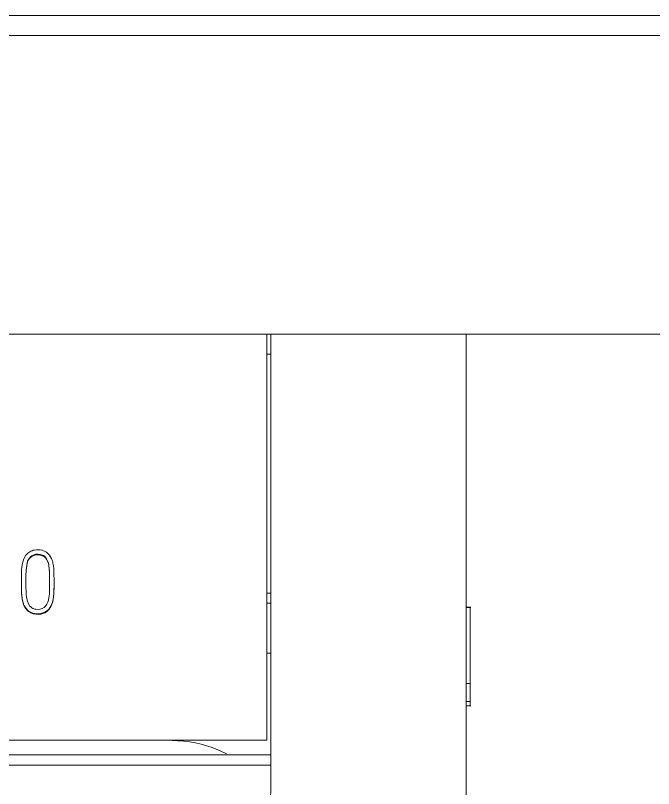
# Model space of a CAD drawing. Header units: millimetres. Extents: x 1359 to 3577, y 1336 to 3557.
# Drawn here: x 2808.66 to 2824.67, y 3042.16 to 3061.56 of the extents above; entities that cross this region are included whole.
import ezdxf

# ---------------------------------------------------------------- set-up
doc = ezdxf.new("R2010")
doc.units = ezdxf.units.MM
doc.layers.add('000-PI-Oprema', color=30, linetype='Continuous', lineweight=5)
doc.layers.add('002-PI-Kabelska kanalica', color=150, linetype='Continuous')

msp = doc.modelspace()

# ---------------------------------------------------------------- linework, layer by layer
at = {"layer": '000-PI-Oprema', "color": 0, "linetype": 'ByBlock', "lineweight": 0}
for p, q in [((2814.971, 3053.556), (2790.171, 3053.556)), ((2814.971, 3053.556), (2815.071, 3053.556)), ((2814.971, 3043.373), (2814.971, 3053.556)), ((2819.971, 3053.556), (2815.071, 3053.556)), ((2824.871, 3053.556), (2819.971, 3053.556)), ((2815.071, 3053.056), (2814.971, 3053.056)), ((2808.808, 3047.403), (2808.808, 3047.39)), ((2809.628, 3047.359), (2809.628, 3047.372)), ((2814.971, 3047.056), (2815.071, 3047.056)), ((2814.971, 3046.806), (2815.071, 3046.806)), ((2820.084, 3046.706), (2819.971, 3046.706)), ((2820.084, 3046.7), (2819.971, 3046.7)), ((2814.971, 3045.551), (2815.071, 3045.551)), ((2820.071, 3044.791), (2819.971, 3044.791)), ((2820.071, 3044.791), (2820.071, 3044.341)), ((2820.071, 3044.341), (2819.971, 3044.341)), ((2819.971, 3044.231), (2820.084, 3044.231)), ((2819.971, 3044.228), (2820.084, 3044.228)), ((2814.971, 3043.373), (2790.171, 3043.373)), ((2815.071, 3043.005), (2790.071, 3043.005)), ((2815.071, 3042.742), (2790.071, 3042.742))]:
    msp.add_line(p, q, dxfattribs=at)
for points, knots in [([(2815.071, 3042.742), (2815.071, 3045.263), (2815.071, 3048.868), (2815.071, 3052.471), (2815.071, 3053.556)], [0, 0, 0, 0, 0.698854, 1, 1, 1, 1]), ([(2819.971, 3053.556), (2819.971, 3052.471), (2819.971, 3048.866), (2819.971, 3044.884), (2819.971, 3041.987), (2819.971, 3041.612)], [0, 0, 0, 0, 0.272684, 0.906013, 1, 1, 1, 1]), ([(2819.971, 3053.556), (2819.971, 3052.471), (2819.971, 3048.866), (2819.971, 3044.884), (2819.971, 3041.987), (2819.971, 3041.612)], [0, 0, 0, 0, 0.272684, 0.906013, 1, 1, 1, 1]), ([(2809.138, 3048.141), (2809.096, 3048.134), (2808.972, 3048.093), (2808.838, 3047.901), (2808.806, 3047.603), (2808.81, 3047.307), (2808.809, 3047.052), (2808.838, 3046.842), (2808.899, 3046.677), (2809.08, 3046.542), (2809.283, 3046.524), (2809.486, 3046.619), (2809.597, 3046.812), (2809.628, 3047.046), (2809.627, 3047.3), (2809.628, 3047.555), (2809.616, 3047.767), (2809.564, 3047.953), (2809.472, 3048.079), (2809.312, 3048.151), (2809.202, 3048.153), (2809.138, 3048.141)], [0, 0, 0, 0, 0.03125, 0.09375, 0.15625, 0.25, 0.3125, 0.34375, 0.40625, 0.4375, 0.5, 0.546875, 0.59375, 0.65625, 0.71875, 0.78125, 0.84375, 0.875, 0.921875, 0.953125, 1, 1, 1, 1]), ([(2809.364, 3048.001), (2809.334, 3048.019), (2809.246, 3048.042), (2809.1, 3048.034), (2808.958, 3047.9), (2808.933, 3047.701), (2808.919, 3047.495), (2808.922, 3047.317), (2808.922, 3047.142), (2808.931, 3046.984), (2808.965, 3046.811), (2809.049, 3046.686), (2809.209, 3046.641), (2809.4, 3046.668), (2809.501, 3046.889), (2809.517, 3047.126), (2809.517, 3047.374), (2809.515, 3047.602), (2809.5, 3047.777), (2809.456, 3047.913), (2809.394, 3047.982), (2809.364, 3048.001)], [0, 0, 0, 0, 0.03125, 0.078125, 0.125, 0.1875, 0.25, 0.3125, 0.34375, 0.40625, 0.453125, 0.5, 0.53125, 0.59375, 0.65625, 0.71875, 0.8125, 0.875, 0.921875, 0.96875, 1, 1, 1, 1]), ([(2809.364, 3047.988), (2809.334, 3048.006), (2809.246, 3048.029), (2809.1, 3048.021), (2808.958, 3047.887), (2808.933, 3047.688), (2808.922, 3047.525), (2808.921, 3047.428), (2808.921, 3047.401)], [0, 0, 0, 0, 0.114194, 0.285486, 0.456777, 0.685166, 0.913555, 1, 1, 1, 1]), ([(2809.517, 3047.314), (2809.517, 3047.341), (2809.516, 3047.439), (2809.515, 3047.589), (2809.5, 3047.765), (2809.456, 3047.901), (2809.394, 3047.97), (2809.364, 3047.988)], [0, 0, 0, 0, 0.115044, 0.410029, 0.631268, 0.852507, 1, 1, 1, 1]), ([(2808.808, 3047.39), (2808.808, 3047.344), (2808.809, 3047.213), (2808.809, 3047.039), (2808.838, 3046.829), (2808.899, 3046.664), (2809.08, 3046.53), (2809.283, 3046.511), (2809.486, 3046.606), (2809.597, 3046.8), (2809.628, 3047.033), (2809.627, 3047.227), (2809.628, 3047.336), (2809.628, 3047.359)], [0, 0, 0, 0, 0.065476, 0.18556, 0.245602, 0.365686, 0.425728, 0.545812, 0.635875, 0.725938, 0.846022, 0.966106, 1, 1, 1, 1]), ([(2820.071, 3046.706), (2820.071, 3046.706), (2820.071, 3046.694), (2820.071, 3046.644), (2820.071, 3046.552), (2820.071, 3046.41), (2820.071, 3046.201), (2820.071, 3045.972), (2820.071, 3045.748), (2820.071, 3045.553), (2820.071, 3045.421), (2820.071, 3045.327), (2820.071, 3045.238), (2820.071, 3045.152), (2820.071, 3045.066), (2820.071, 3044.986), (2820.071, 3044.889), (2820.071, 3044.799), (2820.071, 3044.738), (2820.071, 3044.703), (2820.071, 3044.682), (2820.071, 3044.671), (2820.071, 3044.667), (2820.071, 3044.678), (2820.071, 3044.719), (2820.071, 3044.762), (2820.071, 3044.788)], [0, 0, 0, 0, 0.054923, 0.109157, 0.158857, 0.213508, 0.264907, 0.320314, 0.369873, 0.418461, 0.471704, 0.5026, 0.551052, 0.617218, 0.660884, 0.691286, 0.712023, 0.730248, 0.751802, 0.781189, 0.80362, 0.828627, 0.856379, 0.904145, 0.9524, 1, 1, 1, 1]), ([(2820.071, 3044.341), (2820.071, 3044.317), (2820.071, 3044.276), (2820.071, 3044.237), (2820.071, 3044.228), (2820.071, 3044.228), (2820.071, 3044.228)], [0, 0, 0, 0, 0.351048, 0.67786, 0.983317, 1, 1, 1, 1]), ([(2813.959, 3043.027), (2813.887, 3043.064), (2813.455, 3043.263), (2812.982, 3043.36), (2812.589, 3043.36), (2812.589, 3043.36), (2812.589, 3043.36)], [0, 0, 0, 0, 0.171752, 1, 1, 1, 1, 1, 1]), ([(2815.071, 3042.156), (2815.071, 3042.349), (2815.071, 3042.544), (2815.071, 3042.74), (2815.071, 3042.742)], [0, 0, 0, 0, 0.989298, 1, 1, 1, 1]), ([(2815.071, 3042.156), (2815.071, 3042.091), (2815.065, 3042.026), (2815.046, 3041.931), (2815.038, 3041.899), (2815.019, 3041.837), (2815.008, 3041.806), (2814.971, 3041.715), (2814.94, 3041.658), (2814.887, 3041.577), (2814.868, 3041.55), (2814.826, 3041.499), (2814.804, 3041.475), (2814.736, 3041.405), (2814.686, 3041.364), (2814.604, 3041.31), (2814.576, 3041.293), (2814.518, 3041.262), (2814.459, 3041.233), (2814.398, 3041.211), (2814.351, 3041.197), (2814.335, 3041.192), (2814.303, 3041.184), (2814.287, 3041.18), (2814.207, 3041.164), (2814.141, 3041.157), (2814.075, 3041.156)], [0, 0, 0, 0, 0.125, 0.125, 0.1875, 0.1875, 0.25, 0.25, 0.375, 0.375, 0.4375, 0.4375, 0.5, 0.5, 0.625, 0.625, 0.6875, 0.6875, 0.75, 0.8125, 0.8125, 0.84375, 0.84375, 0.875, 0.875, 1, 1, 1, 1])]:
    msp.add_open_spline(points, degree=3, knots=knots, dxfattribs=at)
at = {"layer": '002-PI-Kabelska kanalica', "color": 0, "linetype": 'ByBlock', "lineweight": 0}
for p, q in [((2909.771, 3061.556), (2531.571, 3061.556)), ((2909.771, 3061.056), (2531.571, 3061.056))]:
    msp.add_line(p, q, dxfattribs=at)

doc.saveas('drawing.dxf')
